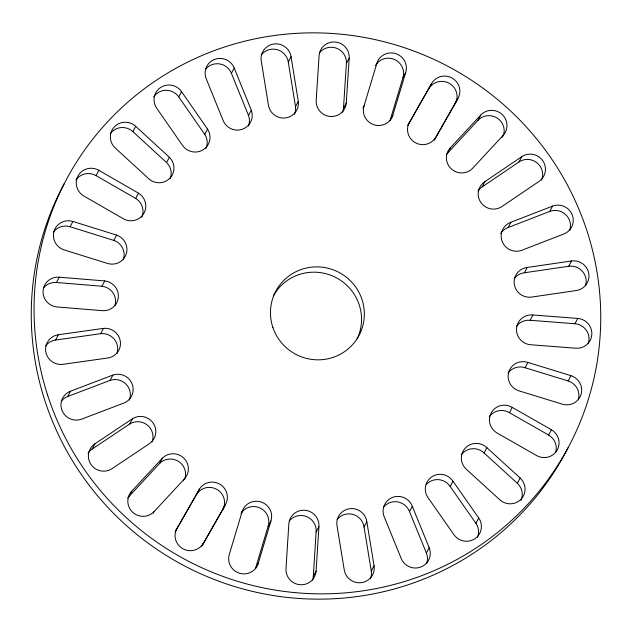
<?xml version="1.0" encoding="UTF-8"?>
<svg xmlns="http://www.w3.org/2000/svg" width="632" height="632" viewBox="0 0 632 632"><rect width="100%" height="100%" fill="white"/><g stroke="black" fill="none" stroke-linecap="round" stroke-linejoin="round"><path stroke-width="0.95" d="M312.532 580.16A15.144 14.876 27.8 0 0 313.306 576.345L316.126 532.033L318.915 526.74A15.144 14.876 27.8 0 0 305.264 510.301A15.144 14.876 27.8 0 0 288.863 523.58L285.988 568.626A15.144 14.876 27.8 0 0 300.042 584.726A15.144 14.876 27.8 0 0 316.095 571.044L318.915 526.74M342.584 112.259A15.144 14.876 27.8 0 0 343.46 108.467L346.407 63.429L349.204 58.128A15.144 14.876 27.8 0 0 335.173 42.004A15.144 14.876 27.8 0 0 319.089 55.663L316.205 99.967A15.144 14.876 27.8 0 0 329.833 116.422A15.144 14.876 27.8 0 0 346.257 103.166L349.204 58.128M270.915 521.021L268.118 526.322L255.399 568.753L258.196 563.452L270.915 521.021A15.144 14.876 27.8 0 0 261.253 502.045A15.144 14.876 27.8 0 0 242.23 511.335L241.029 513.603M242.23 511.335L229.282 554.469A15.144 14.876 27.8 0 0 239.417 573.208A15.144 14.876 27.8 0 0 258.196 563.452M362.894 108.001L364.095 105.726L376.854 63.311A15.144 14.876 27.8 0 1 395.648 53.578A15.144 14.876 27.8 0 1 405.76 72.325L392.772 115.443L389.976 120.744L402.963 77.625L405.76 72.325M75.959 180.041A15.144 14.876 27.8 0 1 96.032 175.609L98.821 170.308L138.526 193.179A15.144 14.876 27.8 0 1 143.63 213.766A15.144 14.876 27.8 0 1 122.908 218.514L83.851 196.023A15.144 14.876 27.8 0 1 78.234 175.562A15.144 14.876 27.8 0 1 98.821 170.308M53.467 232.102A15.144 14.876 27.8 0 1 70.112 226.762L72.909 221.461L116.62 235.104A15.144 14.876 27.8 0 1 126.195 254.119A15.144 14.876 27.8 0 1 107.124 263.323L64.132 249.909A15.144 14.876 27.8 0 1 54.083 231.122A15.144 14.876 27.8 0 1 72.909 221.461M110.3 133.684A15.144 14.876 27.8 0 1 132.854 131.598L135.651 126.297L169.36 157.25A15.144 14.876 27.8 0 1 169.732 178.374A15.144 14.876 27.8 0 1 148.394 178.437L115.229 147.999A15.144 14.876 27.8 0 1 114.329 126.882A15.144 14.876 27.8 0 1 135.651 126.297M43.411 288.042A15.144 14.876 27.8 0 1 56.406 282.496L59.203 277.195L104.738 280.932A15.144 14.876 27.8 0 1 118.31 297.435A15.144 14.876 27.8 0 1 101.839 310.628L57.046 306.954A15.144 14.876 27.8 0 1 43.071 290.791A15.144 14.876 27.8 0 1 59.203 277.195M153.663 96.933A15.144 14.876 27.8 0 1 178.753 96.933L181.55 91.632A15.144 14.876 27.8 0 0 160.56 87.508A15.144 14.876 27.8 0 0 156.704 108.23L182.324 145.091A15.144 14.876 27.8 0 0 203.212 149.729A15.144 14.876 27.8 0 0 207.58 129.118L181.55 91.632M45.709 345.822A15.144 14.876 27.8 0 1 55.584 340.032L58.381 334.731L103.474 328.387A15.144 14.876 27.8 0 1 120.356 341.541A15.144 14.876 27.8 0 1 107.314 358.067L62.963 364.324A15.144 14.876 27.8 0 1 45.757 351.582A15.144 14.876 27.8 0 1 58.381 334.731M141.742 217.345A15.144 14.876 27.8 0 0 135.73 198.48L138.526 193.179M123.398 259.42A15.144 14.876 27.8 0 0 113.823 240.405L116.62 235.104M170.126 178.824A15.144 14.876 27.8 0 0 166.564 162.55L169.36 157.25M114.945 305.604A15.144 14.876 27.8 0 0 101.942 286.233L104.738 280.932M248.439 126.005A15.144 14.876 27.8 0 0 248.495 115.482L231.43 73.328L234.227 68.027A15.144 14.876 27.8 0 0 214.619 59.408A15.144 14.876 27.8 0 0 206.198 78.7L222.993 120.151A15.144 14.876 27.8 0 0 242.388 129.244A15.144 14.876 27.8 0 0 251.291 110.181L234.227 68.027M206.04 148.465A15.144 14.876 27.8 0 0 204.792 134.419L207.58 129.118M55.584 340.032L100.678 333.688L103.474 328.387M61.422 401.02A15.144 14.876 27.8 0 1 67.695 396.509L70.492 391.208L112.883 375.084A15.144 14.876 27.8 0 1 132.246 384.248A15.144 14.876 27.8 0 1 123.28 403.279L81.583 419.15A15.144 14.876 27.8 0 1 62.007 410.46A15.144 14.876 27.8 0 1 70.492 391.208M248.495 115.482L251.291 110.181M67.695 396.509L110.087 380.385L112.883 375.084M294.48 114.337A15.144 14.876 27.8 0 0 295.5 106.682L288.263 61.968L291.052 56.667A15.144 14.876 27.8 0 0 273.806 43.987A15.144 14.876 27.8 0 0 261.245 60.877L268.379 104.857A15.144 14.876 27.8 0 0 285.308 117.955A15.144 14.876 27.8 0 0 298.296 101.381L291.052 56.667M88.014 453.199A15.144 14.876 27.8 0 1 92.13 449.091L94.926 443.79L132.507 418.7A15.144 14.876 27.8 0 1 153.379 423.408A15.144 14.876 27.8 0 1 148.931 444.004L111.975 468.691A15.144 14.876 27.8 0 1 91 464.496A15.144 14.876 27.8 0 1 94.926 443.79M295.5 106.682L298.296 101.381M92.13 449.091L129.71 424.001L132.507 418.7M127.727 498.008A15.144 14.876 27.8 0 1 128.96 496.499L131.756 491.198L162.408 458.168A15.144 14.876 27.8 0 1 183.738 458.034A15.144 14.876 27.8 0 1 184.189 479.159L183.391 480.676M343.46 108.467L346.257 103.166M128.96 496.499L159.612 463.469L162.408 458.168M375.661 65.578L376.854 63.311M153.252 513.168L154.05 511.651L184.189 479.159M175.404 531.251L199.357 489.16A15.144 14.876 27.8 0 1 220.055 484.325A15.144 14.876 27.8 0 1 225.245 504.889L222.448 510.19A15.144 14.876 27.8 0 0 217.266 489.626A15.144 14.876 27.8 0 0 196.56 494.461L175.175 531.82M196.56 494.461L199.357 489.16M408.051 124.883L431.648 83.44A15.144 14.876 27.8 0 1 452.22 78.107A15.144 14.876 27.8 0 1 457.908 98.553L434.192 140.359M407.838 125.444L431.648 83.44M201.663 546.348L225.245 504.889M434.729 139.119L457.908 98.553M446.54 154.319A15.144 14.876 27.8 0 1 447.812 152.841L450.6 147.54L480.747 115.048A15.144 14.876 27.8 0 1 502.061 114.392A15.144 14.876 27.8 0 1 503.04 135.501L501.84 137.776M447.812 152.841L477.95 120.349L480.747 115.048M477.989 190.919A15.144 14.876 27.8 0 1 482.184 186.89L484.973 181.589L521.763 156.657A15.144 14.876 27.8 0 1 542.762 160.71A15.144 14.876 27.8 0 1 538.978 181.447L501.563 206.782A15.144 14.876 27.8 0 1 480.668 202.216A15.144 14.876 27.8 0 1 484.973 181.589M482.184 186.89L518.967 161.958L521.763 156.657M313.306 576.345L316.095 571.044M500.639 233.508A15.144 14.876 27.8 0 1 508.152 227.544L510.94 222.243L552.534 206.119A15.144 14.876 27.8 0 1 572.165 214.69A15.144 14.876 27.8 0 1 563.799 233.998L521.511 250.383A15.144 14.876 27.8 0 1 502.092 241.337A15.144 14.876 27.8 0 1 510.94 222.243M370.463 578.699A15.144 14.876 27.8 0 0 371.268 571.02L364.048 527.048L366.844 521.756A15.144 14.876 27.8 0 0 349.883 508.681A15.144 14.876 27.8 0 0 336.935 525.287L344.266 569.985A15.144 14.876 27.8 0 0 361.543 582.633A15.144 14.876 27.8 0 0 374.065 565.719L366.844 521.756M508.152 227.544L549.737 211.42L552.534 206.119M514.424 278.364A15.144 14.876 27.8 0 1 524.41 272.763L527.207 267.47L571.518 260.969A15.144 14.876 27.8 0 1 588.795 273.617A15.144 14.876 27.8 0 1 576.266 290.538L531.22 297.135A15.144 14.876 27.8 0 1 514.258 284.068A15.144 14.876 27.8 0 1 527.207 267.47M371.268 571.02L374.065 565.719M426.639 563.562A15.144 14.876 27.8 0 0 426.395 553.032L409.497 511.62L412.293 506.319A15.144 14.876 27.8 0 0 392.875 497.273A15.144 14.876 27.8 0 0 384.027 516.36L401.194 558.475A15.144 14.876 27.8 0 0 420.825 567.038A15.144 14.876 27.8 0 0 429.191 547.731L412.293 506.319M516.455 326.349A15.144 14.876 27.8 0 1 530.153 320.29L532.95 314.989L577.759 318.433A15.144 14.876 27.8 0 1 591.813 334.533A15.144 14.876 27.8 0 1 575.752 348.216L530.201 344.701A15.144 14.876 27.8 0 1 516.549 328.269A15.144 14.876 27.8 0 1 532.95 314.989M477.563 537.311A15.144 14.876 27.8 0 0 475.92 523.296L450.189 486.506L452.978 481.205A15.144 14.876 27.8 0 0 432.083 476.639A15.144 14.876 27.8 0 0 427.769 497.258L453.926 534.672A15.144 14.876 27.8 0 0 474.924 538.725A15.144 14.876 27.8 0 0 478.716 517.995L452.978 481.205M524.41 272.763L568.721 266.269L571.518 260.969M426.395 553.032L429.191 547.731M508.326 372.738A15.144 14.876 27.8 0 1 525.089 367.737L527.886 362.436L570.941 375.653A15.144 14.876 27.8 0 1 581.069 394.392A15.144 14.876 27.8 0 1 562.29 404.14L518.517 390.695A15.144 14.876 27.8 0 1 508.855 371.719A15.144 14.876 27.8 0 1 527.886 362.436M461.471 454.59A15.144 14.876 27.8 0 1 484.08 452.978L486.869 447.677L520.144 477.997A15.144 14.876 27.8 0 1 521.124 499.114A15.144 14.876 27.8 0 1 499.801 499.77L465.989 468.936A15.144 14.876 27.8 0 1 465.539 447.812A15.144 14.876 27.8 0 1 486.869 447.677M489.302 416.733A15.144 14.876 27.8 0 1 509.471 412.712L512.268 407.411L551.412 429.744A15.144 14.876 27.8 0 1 557.108 450.182A15.144 14.876 27.8 0 1 536.544 455.522L496.752 432.809A15.144 14.876 27.8 0 1 491.562 412.246A15.144 14.876 27.8 0 1 512.268 407.411M588.242 343.65A15.144 14.876 27.8 0 0 574.962 323.734L577.759 318.433M475.92 523.296L478.716 517.995M578.272 399.693A15.144 14.876 27.8 0 0 568.144 380.954L570.941 375.653M521.005 500.378A15.144 14.876 27.8 0 0 517.347 483.298L520.144 477.997M555.789 451.888A15.144 14.876 27.8 0 0 548.616 435.045L551.412 429.744M202.912 544.35L221.958 511.043M503.04 135.501L472.388 168.531A15.144 14.876 27.8 0 1 451.051 168.665A15.144 14.876 27.8 0 1 450.6 147.54M530.153 320.29L574.962 323.734M56.406 282.496L101.942 286.233M525.089 367.737L568.144 380.954M70.112 226.762L113.823 240.405M509.471 412.712L548.616 435.045M96.032 175.609L135.73 198.48M484.08 452.978L517.347 483.298M132.854 131.598L166.564 162.55M178.753 96.933L204.792 134.419M568.01 447.835A284.432 279.399 27.8 0 1 184.734 566.027A284.432 279.399 27.8 0 1 64.385 183.399M203.259 543.322A15.144 14.876 27.8 0 1 182.695 548.655A15.144 14.876 27.8 0 1 177 528.218M154.05 511.651A15.144 14.876 27.8 0 1 132.736 512.315A15.144 14.876 27.8 0 1 131.756 491.198M435.527 137.602A15.144 14.876 27.8 0 1 414.829 142.421A15.144 14.876 27.8 0 1 409.654 121.858M392.772 115.443A15.144 14.876 27.8 0 1 373.733 124.709A15.144 14.876 27.8 0 1 364.095 105.726M426.308 484.444A15.144 14.876 27.8 0 1 450.189 486.506M568.721 266.269A15.144 14.876 27.8 0 1 585.509 285.68M549.737 211.42A15.144 14.876 27.8 0 1 569.606 230.522M518.967 161.958A15.144 14.876 27.8 0 1 541.616 180.025M477.95 120.349A15.144 14.876 27.8 0 1 503.285 135.856M428.859 88.741A15.144 14.876 27.8 0 1 449.423 83.408A15.144 14.876 27.8 0 1 455.111 103.853M376.222 64.274A15.144 14.876 27.8 0 1 402.963 77.625M319.397 52.906A15.144 14.876 27.8 0 1 346.407 63.429M261.158 55.102A15.144 14.876 27.8 0 1 288.263 61.968M205.566 69.244A15.144 14.876 27.8 0 1 231.43 73.328M100.678 333.688A15.144 14.876 27.8 0 1 116.873 353.588M110.087 380.385A15.144 14.876 27.8 0 1 129.363 400.072M129.71 424.001A15.144 14.876 27.8 0 1 152.146 441.855M159.612 463.469A15.144 14.876 27.8 0 1 184.56 479.593M241.693 512.355A15.144 14.876 27.8 0 1 268.118 526.322M289.361 520.894A15.144 14.876 27.8 0 1 316.126 532.033M337.101 519.575A15.144 14.876 27.8 0 1 364.048 527.048M383.719 506.967A15.144 14.876 27.8 0 1 409.497 511.62M273.372 295.839A47.123 46.294 27.8 0 1 335.797 277.495A47.123 46.294 27.8 0 1 357.112 338.997M47.645 395.245A284.432 279.399 27.8 0 0 527.372 504.739A284.432 279.399 27.8 0 0 377.178 40.069A284.432 279.399 27.8 0 0 47.645 395.245M272.937 327.629A47.123 46.294 27.8 0 0 352.688 344.511A47.123 46.294 27.8 0 0 326.562 267.913A47.123 46.294 27.8 0 0 272.937 327.629"/></g></svg>
